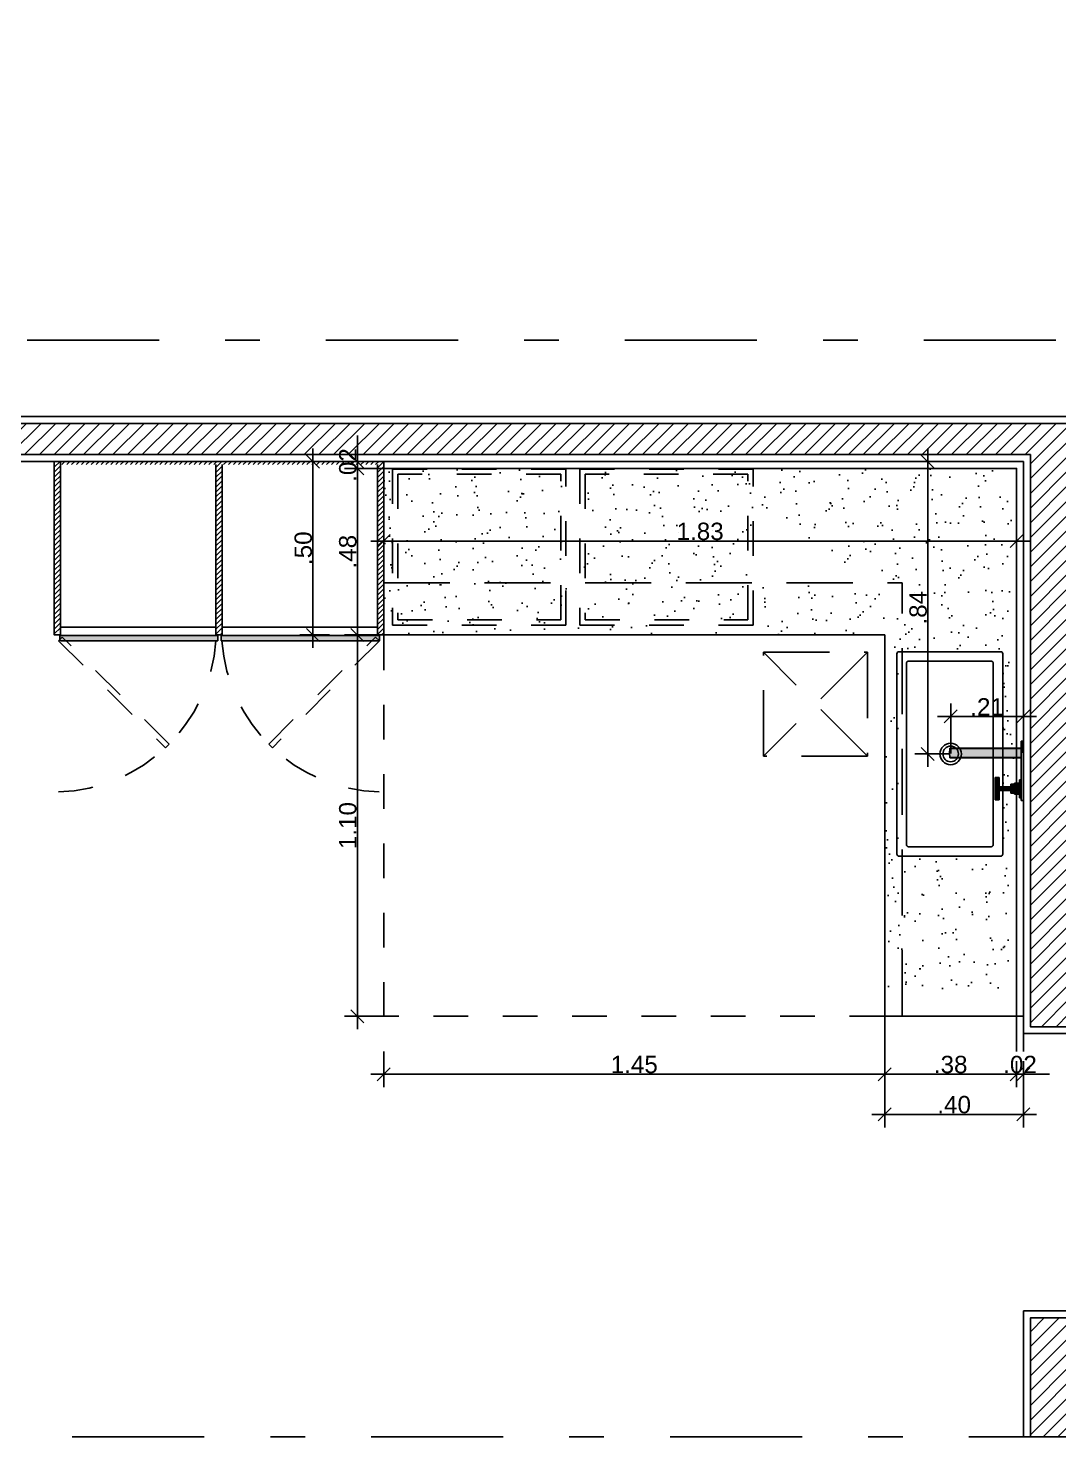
# Model space of a CAD drawing. Header units: millimetres. Extents: x 1999 to 2304, y 1614 to 1800.
# Drawn here: x 2263.504 to 2266.476, y 1631.453 to 1635.515 of the extents above; entities that cross this region are included whole.
import ezdxf

# ---------------------------------------------------------------- set-up
doc = ezdxf.new("R2010")
doc.units = ezdxf.units.MM
doc.header["$LTSCALE"] = 0.03
doc.header["$PDMODE"] = 34
for name, pattern in [('CONTINU', [0]), ('DASHDOT', [25.4, 12.7, -6.35, 0, -6.35]), ('HIDDEN', [9.525, 6.35, -3.175]), ('HIDDEN2', [0.1875, 0.125, -0.0625])]:
    doc.linetypes.add(name, pattern=pattern)
for name, color, linetype in [('BANCADAS', 5, 'Continuous'), ('COTA Especificações', 250, 'Continuous'), ('Especificações', 3, 'Continuous'), ('Layout', 6, 'Continuous'), ('LOUÇAS E METAIS', 5, 'Continuous'), ('PL1', 1, 'Continuous'), ('Projeção', 250, 'HIDDEN')]:
    doc.layers.add(name, color=color, linetype=linetype)
doc.styles.get("Standard").update_dxf_attribs({"font": 'arial.ttf'})
doc.dimstyles.new('TICK01', dxfattribs={"dimscale": 0, "dimtxt": 2, "dimasz": 1.5, "dimexe": 0.18, "dimexo": 0.06, "dimgap": 0.09, "dimtad": 1, "dimzin": 4, "dimdsep": 46, "dimtxsty": 'Standard', "dimblk": 'TICK1', "dimcen": 0.09, "dimclrd": 256, "dimclre": 256, "dimclrt": 4, "dimaunit": 1, "dimadec": 0, "dimazin": 0, "dimtfac": 1, "dimtix": 1, "dimtmove": 2, "dimatfit": 3, "dimldrblk": 'TICK1', "dimfxl": 1, "dimtolj": 1, "dimtzin": 12, "dimarcsym": 0})
pattern_1 = [(45, (224.8163, -7.577924), (-0.02121320344, 0.02121320344), [])]
pattern_2 = [(45, (-268.955649, -136.972495), (-0.007071067812, 0.007071067812), [])]

# ---------------------------------------------------------------- blocks, each defined once
blk = doc.blocks.new('L1070_p')
at = {"layer": 'LOUÇAS E METAIS', "color": 250}
for p, q in [((-295, -146.5), (-295, 146.5)), ((-289, 152.5), (289, 152.5)), ((295, 146.5), (295, -146.5)), ((289, -152.5), (-289, -152.5))]:
    blk.add_line(p, q, dxfattribs=at)
at = {"layer": 'LOUÇAS E METAIS', "color": 6}
for p, q in [((261.5, 125), (-261.5, 125)), ((-267.5, 119), (-267.5, -119)), ((267.5, -119), (267.5, 119)), ((-261.5, -125), (261.5, -125))]:
    blk.add_line(p, q, dxfattribs=at)
for points in [[(-261.5, 125, 0), (-262.1, 125, 0), (-262.7, 124.9, 0), (-263.3, 124.8, 0), (-263.8, 124.6, 0), (-264.4, 124.3, 0), (-264.9, 124, 0), (-265.3, 123.7, 0), (-265.8, 123.3, 0), (-266.2, 122.8, 0), (-266.5, 122.4, 0), (-266.8, 121.9, 0), (-267.1, 121.3, 0), (-267.3, 120.8, 0), (-267.4, 120.2, 0), (-267.5, 119.6, 0), (-267.5, 119, 0)], [(267.5, 119, 0), (267.5, 119.6, 0), (267.4, 120.2, 0), (267.3, 120.8, 0), (267.1, 121.3, 0), (266.8, 121.9, 0), (266.5, 122.4, 0), (266.2, 122.8, 0), (265.8, 123.3, 0), (265.3, 123.7, 0), (264.9, 124, 0), (264.4, 124.3, 0), (263.8, 124.6, 0), (263.3, 124.8, 0), (262.7, 124.9, 0), (262.1, 125, 0), (261.5, 125, 0)], [(-267.5, -119, 0), (-267.5, -119.6, 0), (-267.4, -120.2, 0), (-267.3, -120.8, 0), (-267.1, -121.3, 0), (-266.8, -121.9, 0), (-266.5, -122.4, 0), (-266.2, -122.8, 0), (-265.8, -123.3, 0), (-265.3, -123.7, 0), (-264.9, -124, 0), (-264.4, -124.3, 0), (-263.8, -124.6, 0), (-263.3, -124.8, 0), (-262.7, -124.9, 0), (-262.1, -125, 0), (-261.5, -125, 0)], [(261.5, -125, 0), (262.1, -125, 0), (262.7, -124.9, 0), (263.3, -124.8, 0), (263.8, -124.6, 0), (264.4, -124.3, 0), (264.9, -124, 0), (265.3, -123.7, 0), (265.8, -123.3, 0), (266.2, -122.8, 0), (266.5, -122.4, 0), (266.8, -121.9, 0), (267.1, -121.3, 0), (267.3, -120.8, 0), (267.4, -120.2, 0), (267.5, -119.6, 0), (267.5, -119, 0)]]:
    blk.add_polyline3d(points, dxfattribs=at)
at = {"layer": 'LOUÇAS E METAIS', "color": 250}
blk.add_circle((0, 2.5), 31, dxfattribs=at)
at = {"layer": 'LOUÇAS E METAIS', "color": 6}
blk.add_circle((0, 2.5), 22.5, dxfattribs=at)
at = {"layer": 'LOUÇAS E METAIS', "color": 250}
for centre, start, end in [((-289, 146.5), 90, 180), ((289, 146.5), 0, 90), ((-289, -146.5), 180, 270), ((289, -146.5), 270, 0)]:
    blk.add_arc(centre, 6, start, end, dxfattribs=at)
blk = doc.blocks.new('1179C85_P')
at = {"layer": 'Especificações'}
h = blk.add_hatch(color=9, dxfattribs=at)
h.dxf.hatch_style = 1
h.paths.add_polyline_path([(0, 0), (-0.1369, 0), (-0.1369, -0.0065), (0, -0.0065)])
h = blk.add_hatch(color=9, dxfattribs=at)
h.dxf.hatch_style = 1
h.paths.add_polyline_path([(0.034, 0), (0, 0), (0, -0.0065), (0.034, -0.0065)])
h = blk.add_hatch(color=9, dxfattribs=at)
h.dxf.hatch_style = 1
h.paths.add_polyline_path([(-0.0769, -0.0065), (-0.1289, -0.0065), (-0.1289, -0.0117), (-0.0769, -0.0117)])
h = blk.add_hatch(color=9, dxfattribs=at)
h.dxf.hatch_style = 1
h.paths.add_polyline_path([(-0.0867, -0.0117), (-0.1191, -0.0117), (-0.1191, -0.0264), (-0.0867, -0.0264)])
h = blk.add_hatch(color=9, dxfattribs=at)
h.dxf.hatch_style = 1
h.paths.add_polyline_path([(-0.09, -0.0264), (-0.1158, -0.0264), (-0.1158, -0.0363), (-0.09, -0.0363)])
h = blk.add_hatch(color=9, dxfattribs=at)
h.dxf.hatch_style = 1
h.paths.add_polyline_path([(-0.0978, -0.0363), (-0.108, -0.0363), (-0.108, -0.0703), (-0.0978, -0.0703)])
h = blk.add_hatch(color=9, dxfattribs=at)
h.dxf.hatch_style = 1
h.paths.add_polyline_path([(0.0131, -0.0065), (-0.0131, -0.0065), (-0.0131, -0.2122), (0, -0.2129), (0.0131, -0.2122)])
h = blk.add_hatch(color=9, dxfattribs=at)
h.dxf.hatch_style = 1
h.paths.add_polyline_path([(-0.1089, -0.0703), (-0.1353, -0.0703), (-0.1351, -0.0812), (-0.1087, -0.0812)])
h = blk.add_hatch(color=9, dxfattribs=at)
h.dxf.hatch_style = 1
h.paths.add_polyline_path([(-0.0974, -0.0703), (-0.1084, -0.0703), (-0.1082, -0.0812), (-0.0976, -0.0812)])
h = blk.add_hatch(color=9, dxfattribs=at)
h.dxf.hatch_style = 1
h.paths.add_polyline_path([(-0.0705, -0.0703), (-0.0969, -0.0703), (-0.0971, -0.0812), (-0.0707, -0.0812)])
at = {"color": 5, "linetype": 'CONTINU'}
for p, q in [((-0.1369, 0), (0.034, 0)), ((-0.1369, 0), (-0.1369, -0.0065)), ((-0.1369, -0.0065), (0.034, -0.0065)), ((-0.1289, -0.0117), (-0.1289, -0.0065)), ((-0.1289, -0.0117), (-0.0769, -0.0117)), ((-0.1191, -0.0264), (-0.1191, -0.0117)), ((-0.1191, -0.0264), (-0.0867, -0.0264)), ((-0.1158, -0.0363), (-0.1158, -0.0264)), ((-0.1158, -0.0363), (-0.09, -0.0363)), ((-0.108, -0.0703), (-0.108, -0.0363)), ((-0.0978, -0.0703), (-0.0978, -0.0363)), ((-0.09, -0.0363), (-0.09, -0.0264)), ((-0.0867, -0.0264), (-0.0867, -0.0117)), ((-0.0769, -0.0117), (-0.0769, -0.0065)), ((-0.0136, -0.2122), (-0.0136, -0.0065)), ((-0.0131, -0.2122), (-0.0131, -0.0065)), ((0.0131, -0.2122), (0.0131, -0.0065)), ((0.0136, -0.2122), (0.0136, -0.0065)), ((0.034, -0.0065), (0.034, 0)), ((-0.1353, -0.0703), (-0.1089, -0.0703)), ((-0.1353, -0.0703), (-0.1351, -0.0812)), ((-0.1351, -0.0812), (-0.0707, -0.0812)), ((-0.1089, -0.0703), (-0.1087, -0.0812)), ((-0.1089, -0.0703), (-0.1087, -0.0703)), ((-0.1087, -0.0703), (-0.1084, -0.0703)), ((-0.1084, -0.0703), (-0.0974, -0.0703)), ((-0.1084, -0.0703), (-0.1082, -0.0812)), ((-0.1084, -0.0703), (-0.1084, -0.0703)), ((-0.1084, -0.0703), (-0.1084, -0.0703)), ((-0.0976, -0.0812), (-0.0974, -0.0703)), ((-0.0974, -0.0703), (-0.0971, -0.0703)), ((-0.0974, -0.0703), (-0.0974, -0.0703)), ((-0.0974, -0.0703), (-0.0974, -0.0703)), ((-0.0971, -0.0703), (-0.0969, -0.0703)), ((-0.0971, -0.0812), (-0.0969, -0.0703)), ((-0.0969, -0.0703), (-0.0705, -0.0703)), ((-0.0707, -0.0812), (-0.0705, -0.0703)), ((-0.0136, -0.2122), (-0.0131, -0.2122)), ((-0.0131, -0.2122), (0, -0.2129)), ((-0.0131, -0.2123), (-0.0131, -0.2122)), ((-0.0131, -0.2124), (-0.0131, -0.2123)), ((-0.0131, -0.2126), (-0.0131, -0.2125)), ((-0.0131, -0.2126), (-0.0131, -0.2127)), ((-0.0131, -0.2127), (-0.0131, -0.2127)), ((-0.0131, -0.2127), (-0.0131, -0.2127)), ((-0.0131, -0.2127), (0, -0.2134)), ((0, -0.2129), (0.0131, -0.2122)), ((0, -0.2134), (0.0131, -0.2127)), ((0.0131, -0.2122), (0.0136, -0.2122)), ((0.0131, -0.2122), (0.0131, -0.2123)), ((0.0131, -0.2123), (0.0131, -0.2124)), ((0.0131, -0.2126), (0.0131, -0.2125)), ((0.0131, -0.2127), (0.0131, -0.2126)), ((0.0131, -0.2127), (0.0131, -0.2127)), ((0.0131, -0.2127), (0.0131, -0.2127)), ((0.0131, -0.2127), (0.0131, -0.2127))]:
    blk.add_line(p, q, dxfattribs=at)
for points in [[(-0.0131, -0.2127), (-0.0133, -0.2126), (-0.0135, -0.2124), (-0.0136, -0.2122)], [(-0.0131, -0.2125), (-0.0131, -0.2124), (-0.0131, -0.2124), (-0.0131, -0.2124)], [(-0.0131, -0.2126), (-0.0131, -0.2126), (-0.0131, -0.2126), (-0.0131, -0.2126)], [(-0.0131, -0.2126), (-0.0131, -0.2126), (-0.0131, -0.2126), (-0.0131, -0.2126)], [(0, -0.2134), (0, -0.2133), (0, -0.2131), (0, -0.2129)], [(0, -0.2134), (0, -0.2133), (0, -0.2131), (0, -0.2129)], [(0.0131, -0.2127), (0.0133, -0.2126), (0.0135, -0.2124), (0.0136, -0.2122)], [(0.0131, -0.2125), (0.0131, -0.2124), (0.0131, -0.2124), (0.0131, -0.2124)], [(0.0131, -0.2126), (0.0131, -0.2126), (0.0131, -0.2126), (0.0131, -0.2126)], [(0.0131, -0.2126), (0.0131, -0.2126), (0.0131, -0.2126), (0.0131, -0.2126)]]:
    blk.add_lwpolyline(points, dxfattribs=at)
blk = doc.blocks.new('TICK1')
for p, q in [((-1, 0), (1, 0)), ((0.5, 0.5), (-0.5, -0.5)), ((0, 1), (0, -1))]:
    blk.add_line(p, q)
blk = doc.blocks.new('*D618')
at = {"layer": 'COTA Especificações', "linetype": 'HIDDEN', "lineweight": -2, "ltscale": 0.1, "transparency": 16777216}
for p, q in [((2266.3544, 1632.664), (2266.3544, 1632.4938)), ((2266.3744, 1632.664), (2266.3744, 1632.4938))]:
    blk.add_line(p, q, dxfattribs=at)
at = {"layer": 'COTA Especificações', "lineweight": -2, "ltscale": 0.1, "transparency": 16777216}
for p, q in [((2266.3169, 1632.4983), (2266.2794, 1632.4983)), ((2266.3744, 1632.4983), (2266.3544, 1632.4983)), ((2266.4119, 1632.4983), (2266.4494, 1632.4983))]:
    blk.add_line(p, q, dxfattribs=at)
at = {"layer": 'DEFPOINTS', "color": 0, "ltscale": 0.1, "transparency": 16777216}
for p in [(2266.3544, 1632.6655), (2266.3744, 1632.6655), (2266.3544, 1632.4983)]:
    blk.add_point(p, dxfattribs=at)
at = {"layer": 'COTA Especificações', "lineweight": -2, "ltscale": 0.1, "transparency": 16777216, "xscale": 0.03749999999999998, "yscale": 0.03749999999999998, "zscale": 0.03749999999999998}
blk.add_blockref('TICK1', (2266.3544, 1632.4983), dxfattribs=at)
at = {"layer": 'COTA Especificações', "lineweight": -2, "ltscale": 0.1, "transparency": 16777216, "xscale": 0.03749999999999998, "yscale": 0.03749999999999998, "zscale": 0.03749999999999998, "rotation": 180}
blk.add_blockref('TICK1', (2266.3744, 1632.4983), dxfattribs=at)
at = {"layer": 'COTA Especificações', "color": 4, "ltscale": 0.1, "transparency": 16777216, "insert": (2266.3644, 1632.5261), "char_height": 0.05, "attachment_point": 5}
blk.add_mtext('\\A1;.02', dxfattribs=at)
blk = doc.blocks.new('*D619')
at = {"layer": 'COTA Especificações', "linetype": 'HIDDEN', "lineweight": -2, "ltscale": 0.1, "transparency": 16777216}
for p, q in [((2265.9744, 1632.664), (2265.9744, 1632.4938)), ((2266.3544, 1632.664), (2266.3544, 1632.4938))]:
    blk.add_line(p, q, dxfattribs=at)
at = {"layer": 'COTA Especificações', "lineweight": -2, "ltscale": 0.1, "transparency": 16777216}
blk.add_line((2266.3169, 1632.4983), (2266.0119, 1632.4983), dxfattribs=at)
at = {"layer": 'DEFPOINTS', "color": 0, "ltscale": 0.1, "transparency": 16777216}
for p in [(2265.9744, 1632.6655), (2266.3544, 1632.6655), (2265.9744, 1632.4983)]:
    blk.add_point(p, dxfattribs=at)
at = {"layer": 'COTA Especificações', "lineweight": -2, "ltscale": 0.1, "transparency": 16777216, "xscale": 0.03749999999999998, "yscale": 0.03749999999999998, "zscale": 0.03749999999999998, "rotation": 180}
blk.add_blockref('TICK1', (2265.9744, 1632.4983), dxfattribs=at)
at = {"layer": 'COTA Especificações', "lineweight": -2, "ltscale": 0.1, "transparency": 16777216, "xscale": 0.03749999999999998, "yscale": 0.03749999999999998, "zscale": 0.03749999999999998}
blk.add_blockref('TICK1', (2266.3544, 1632.4983), dxfattribs=at)
at = {"layer": 'COTA Especificações', "color": 4, "ltscale": 0.1, "transparency": 16777216, "insert": (2266.1644, 1632.5261), "char_height": 0.05, "attachment_point": 5}
blk.add_mtext('\\A1;.38', dxfattribs=at)
blk = doc.blocks.new('*D620')
at = {"layer": 'COTA Especificações', "linetype": 'HIDDEN', "lineweight": -2, "ltscale": 0.1, "transparency": 16777216}
for p, q in [((2265.9729, 1633.7655), (2264.4493, 1633.7655)), ((2265.9729, 1632.6655), (2264.4493, 1632.6655))]:
    blk.add_line(p, q, dxfattribs=at)
at = {"layer": 'COTA Especificações', "lineweight": -2, "ltscale": 0.1, "transparency": 16777216}
blk.add_line((2264.4538, 1633.728), (2264.4538, 1632.703), dxfattribs=at)
at = {"layer": 'DEFPOINTS', "color": 0, "ltscale": 0.1, "transparency": 16777216}
for p in [(2265.9744, 1633.7655), (2264.4538, 1632.6655), (2265.9744, 1632.6655)]:
    blk.add_point(p, dxfattribs=at)
at = {"layer": 'COTA Especificações', "lineweight": -2, "ltscale": 0.1, "transparency": 16777216, "xscale": 0.03749999999999998, "yscale": 0.03749999999999998, "zscale": 0.03749999999999998}
for p, rotation in [((2264.4538, 1633.7655), 90), ((2264.4538, 1632.6655), 270)]:
    blk.add_blockref('TICK1', p, dxfattribs=dict(at, rotation=rotation))
at = {"layer": 'COTA Especificações', "color": 4, "ltscale": 0.1, "transparency": 16777216, "insert": (2264.426, 1633.2155), "char_height": 0.05, "attachment_point": 5, "rotation": 90}
blk.add_mtext('\\A1;1.10', dxfattribs=at)
blk = doc.blocks.new('*D621')
at = {"layer": 'COTA Especificações', "linetype": 'HIDDEN', "lineweight": -2, "ltscale": 0.1, "transparency": 16777216}
for p, q in [((2264.5294, 1633.764), (2264.5294, 1632.4938)), ((2265.9744, 1633.764), (2265.9744, 1632.4938))]:
    blk.add_line(p, q, dxfattribs=at)
at = {"layer": 'COTA Especificações', "lineweight": -2, "ltscale": 0.1, "transparency": 16777216}
blk.add_line((2264.5669, 1632.4983), (2265.9369, 1632.4983), dxfattribs=at)
at = {"layer": 'DEFPOINTS', "color": 0, "ltscale": 0.1, "transparency": 16777216}
for p in [(2264.5294, 1633.7655), (2265.9744, 1633.7655), (2265.9744, 1632.4983)]:
    blk.add_point(p, dxfattribs=at)
at = {"layer": 'COTA Especificações', "lineweight": -2, "ltscale": 0.1, "transparency": 16777216, "xscale": 0.03749999999999998, "yscale": 0.03749999999999998, "zscale": 0.03749999999999998, "rotation": 180}
blk.add_blockref('TICK1', (2264.5294, 1632.4983), dxfattribs=at)
at = {"layer": 'COTA Especificações', "lineweight": -2, "ltscale": 0.1, "transparency": 16777216, "xscale": 0.03749999999999998, "yscale": 0.03749999999999998, "zscale": 0.03749999999999998}
blk.add_blockref('TICK1', (2265.9744, 1632.4983), dxfattribs=at)
at = {"layer": 'COTA Especificações', "color": 4, "ltscale": 0.1, "transparency": 16777216, "insert": (2265.2519, 1632.5261), "char_height": 0.05, "attachment_point": 5}
blk.add_mtext('\\A1;1.45', dxfattribs=at)
blk = doc.blocks.new('*D622')
at = {"layer": 'COTA Especificações', "lineweight": -2, "ltscale": 0.1, "transparency": 16777216}
for p, q in [((2264.4538, 1634.303), (2264.4538, 1634.3405)), ((2264.4538, 1634.2655), (2264.4538, 1634.2455)), ((2264.4538, 1634.208), (2264.4538, 1634.1705))]:
    blk.add_line(p, q, dxfattribs=at)
at = {"layer": 'COTA Especificações', "linetype": 'HIDDEN', "lineweight": -2, "ltscale": 0.1, "transparency": 16777216}
for p, q in [((2264.5279, 1634.2655), (2264.4493, 1634.2655)), ((2264.5279, 1634.2455), (2264.4493, 1634.2455))]:
    blk.add_line(p, q, dxfattribs=at)
at = {"layer": 'DEFPOINTS', "color": 0, "ltscale": 0.1, "transparency": 16777216}
for p in [(2264.4538, 1634.2455), (2264.5294, 1634.2655), (2264.5294, 1634.2455)]:
    blk.add_point(p, dxfattribs=at)
at = {"layer": 'COTA Especificações', "lineweight": -2, "ltscale": 0.1, "transparency": 16777216, "xscale": 0.03749999999999998, "yscale": 0.03749999999999998, "zscale": 0.03749999999999998}
for p, rotation in [((2264.4538, 1634.2655), 270), ((2264.4538, 1634.2455), 90)]:
    blk.add_blockref('TICK1', p, dxfattribs=dict(at, rotation=rotation))
at = {"layer": 'COTA Especificações', "color": 4, "ltscale": 0.1, "transparency": 16777216, "insert": (2264.426, 1634.2555), "char_height": 0.05, "attachment_point": 5, "rotation": 90}
blk.add_mtext('\\A1;.02', dxfattribs=at)
blk = doc.blocks.new('*D623')
at = {"layer": 'COTA Especificações', "linetype": 'HIDDEN', "lineweight": -2, "ltscale": 0.1, "transparency": 16777216}
for p, q in [((2264.5279, 1634.2455), (2264.4493, 1634.2455)), ((2264.5279, 1633.7655), (2264.4493, 1633.7655))]:
    blk.add_line(p, q, dxfattribs=at)
at = {"layer": 'COTA Especificações', "lineweight": -2, "ltscale": 0.1, "transparency": 16777216}
blk.add_line((2264.4538, 1634.208), (2264.4538, 1633.803), dxfattribs=at)
at = {"layer": 'DEFPOINTS', "color": 0, "ltscale": 0.1, "transparency": 16777216}
for p in [(2264.5294, 1634.2455), (2264.4538, 1633.7655), (2264.5294, 1633.7655)]:
    blk.add_point(p, dxfattribs=at)
at = {"layer": 'COTA Especificações', "lineweight": -2, "ltscale": 0.1, "transparency": 16777216, "xscale": 0.03749999999999998, "yscale": 0.03749999999999998, "zscale": 0.03749999999999998}
for p, rotation in [((2264.4538, 1634.2455), 90), ((2264.4538, 1633.7655), 270)]:
    blk.add_blockref('TICK1', p, dxfattribs=dict(at, rotation=rotation))
at = {"layer": 'COTA Especificações', "color": 4, "ltscale": 0.1, "transparency": 16777216, "insert": (2264.426, 1634.0055), "char_height": 0.05, "attachment_point": 5, "rotation": 90}
blk.add_mtext('\\A1;.48', dxfattribs=at)
blk = doc.blocks.new('*D624')
at = {"layer": 'COTA Especificações', "linetype": 'HIDDEN', "lineweight": -2, "ltscale": 0.1, "transparency": 16777216}
for p, q in [((2264.5294, 1634.0547), (2264.5294, 1634.0315)), ((2266.3544, 1634.0547), (2266.3544, 1634.0315))]:
    blk.add_line(p, q, dxfattribs=at)
at = {"layer": 'COTA Especificações', "lineweight": -2, "ltscale": 0.1, "transparency": 16777216}
blk.add_line((2264.5669, 1634.036), (2266.3169, 1634.036), dxfattribs=at)
at = {"layer": 'DEFPOINTS', "color": 0, "ltscale": 0.1, "transparency": 16777216}
for p in [(2264.5294, 1634.0562), (2266.3544, 1634.0562), (2266.3544, 1634.036)]:
    blk.add_point(p, dxfattribs=at)
at = {"layer": 'COTA Especificações', "lineweight": -2, "ltscale": 0.1, "transparency": 16777216, "xscale": 0.03749999999999998, "yscale": 0.03749999999999998, "zscale": 0.03749999999999998, "rotation": 180}
blk.add_blockref('TICK1', (2264.5294, 1634.036), dxfattribs=at)
at = {"layer": 'COTA Especificações', "lineweight": -2, "ltscale": 0.1, "transparency": 16777216, "xscale": 0.03749999999999998, "yscale": 0.03749999999999998, "zscale": 0.03749999999999998}
blk.add_blockref('TICK1', (2266.3544, 1634.036), dxfattribs=at)
at = {"layer": 'COTA Especificações', "color": 4, "ltscale": 0.1, "transparency": 16777216, "insert": (2265.4419, 1634.0638), "char_height": 0.05, "attachment_point": 5}
blk.add_mtext('\\A1;1.83', dxfattribs=at)
blk = doc.blocks.new('*D625')
at = {"layer": 'COTA Especificações', "linetype": 'HIDDEN', "lineweight": -2, "ltscale": 0.1, "transparency": 16777216}
for p, q in [((2264.4478, 1634.2655), (2264.3209, 1634.2655)), ((2265.9729, 1633.7655), (2264.3209, 1633.7655))]:
    blk.add_line(p, q, dxfattribs=at)
at = {"layer": 'COTA Especificações', "lineweight": -2, "ltscale": 0.1, "transparency": 16777216}
blk.add_line((2264.3254, 1633.803), (2264.3254, 1634.228), dxfattribs=at)
at = {"layer": 'DEFPOINTS', "color": 0, "ltscale": 0.1, "transparency": 16777216}
for p in [(2264.3254, 1634.2655), (2264.4493, 1634.2655), (2265.9744, 1633.7655)]:
    blk.add_point(p, dxfattribs=at)
at = {"layer": 'COTA Especificações', "lineweight": -2, "ltscale": 0.1, "transparency": 16777216, "xscale": 0.03749999999999998, "yscale": 0.03749999999999998, "zscale": 0.03749999999999998}
for p, rotation in [((2264.3254, 1634.2655), 90), ((2264.3254, 1633.7655), 270)]:
    blk.add_blockref('TICK1', p, dxfattribs=dict(at, rotation=rotation))
at = {"layer": 'COTA Especificações', "color": 4, "ltscale": 0.1, "transparency": 16777216, "insert": (2264.2976, 1634.0155), "char_height": 0.05, "attachment_point": 5, "rotation": 90}
blk.add_mtext('\\A1;.50', dxfattribs=at)
blk = doc.blocks.new('*D730')
at = {"layer": 'COTA Especificações', "linetype": 'HIDDEN', "lineweight": -2, "ltscale": 0.1, "transparency": 16777216}
for p, q in [((2266.3729, 1634.2655), (2266.094, 1634.2655)), ((2266.1629, 1633.4221), (2266.094, 1633.4221))]:
    blk.add_line(p, q, dxfattribs=at)
at = {"layer": 'COTA Especificações', "lineweight": -2, "ltscale": 0.1, "transparency": 16777216}
blk.add_line((2266.0985, 1634.228), (2266.0985, 1633.4596), dxfattribs=at)
at = {"layer": 'DEFPOINTS', "color": 0, "ltscale": 0.1, "transparency": 16777216}
for p in [(2266.3744, 1634.2655), (2266.0985, 1633.4221), (2266.1644, 1633.4221)]:
    blk.add_point(p, dxfattribs=at)
at = {"layer": 'COTA Especificações', "lineweight": -2, "ltscale": 0.1, "transparency": 16777216, "xscale": 0.03749999999999998, "yscale": 0.03749999999999998, "zscale": 0.03749999999999998}
for p, rotation in [((2266.0985, 1634.2655), 90), ((2266.0985, 1633.4221), 270)]:
    blk.add_blockref('TICK1', p, dxfattribs=dict(at, rotation=rotation))
at = {"layer": 'COTA Especificações', "color": 4, "ltscale": 0.1, "transparency": 16777216, "insert": (2266.0707, 1633.8438), "char_height": 0.05, "attachment_point": 5, "rotation": 90}
blk.add_mtext('\\A1;.84', dxfattribs=at)
blk = doc.blocks.new('*D731')
at = {"layer": 'COTA Especificações', "linetype": 'HIDDEN', "lineweight": -2, "ltscale": 0.1, "transparency": 16777216}
for p, q in [((2266.1644, 1633.4236), (2266.1644, 1633.5351)), ((2266.3744, 1633.4603), (2266.3744, 1633.5351))]:
    blk.add_line(p, q, dxfattribs=at)
at = {"layer": 'COTA Especificações', "lineweight": -2, "ltscale": 0.1, "transparency": 16777216}
blk.add_line((2266.3369, 1633.5306), (2266.2019, 1633.5306), dxfattribs=at)
at = {"layer": 'DEFPOINTS', "color": 0, "ltscale": 0.1, "transparency": 16777216}
for p in [(2266.1644, 1633.5306), (2266.3744, 1633.4588), (2266.1644, 1633.4221)]:
    blk.add_point(p, dxfattribs=at)
at = {"layer": 'COTA Especificações', "lineweight": -2, "ltscale": 0.1, "transparency": 16777216, "xscale": 0.03749999999999998, "yscale": 0.03749999999999998, "zscale": 0.03749999999999998, "rotation": 180}
blk.add_blockref('TICK1', (2266.1644, 1633.5306), dxfattribs=at)
at = {"layer": 'COTA Especificações', "lineweight": -2, "ltscale": 0.1, "transparency": 16777216, "xscale": 0.03749999999999998, "yscale": 0.03749999999999998, "zscale": 0.03749999999999998}
blk.add_blockref('TICK1', (2266.3744, 1633.5306), dxfattribs=at)
at = {"layer": 'COTA Especificações', "color": 4, "ltscale": 0.1, "transparency": 16777216, "insert": (2266.2694, 1633.5579), "char_height": 0.05, "attachment_point": 5}
blk.add_mtext('\\A1;.21', dxfattribs=at)
blk = doc.blocks.new('*D742')
at = {"layer": 'COTA Especificações', "linetype": 'HIDDEN', "lineweight": -2, "ltscale": 0.1, "transparency": 16777216}
for p, q in [((2265.9744, 1632.4968), (2265.9744, 1632.3781)), ((2266.3744, 1632.4923), (2266.3744, 1632.3781))]:
    blk.add_line(p, q, dxfattribs=at)
at = {"layer": 'COTA Especificações', "lineweight": -2, "ltscale": 0.1, "transparency": 16777216}
blk.add_line((2266.0119, 1632.3826), (2266.3369, 1632.3826), dxfattribs=at)
at = {"layer": 'DEFPOINTS', "color": 0, "ltscale": 0.1, "transparency": 16777216}
for p in [(2265.9744, 1632.4983), (2266.3744, 1632.4938), (2266.3744, 1632.3826)]:
    blk.add_point(p, dxfattribs=at)
at = {"layer": 'COTA Especificações', "lineweight": -2, "ltscale": 0.1, "transparency": 16777216, "xscale": 0.03749999999999998, "yscale": 0.03749999999999998, "zscale": 0.03749999999999998, "rotation": 180}
blk.add_blockref('TICK1', (2265.9744, 1632.3826), dxfattribs=at)
at = {"layer": 'COTA Especificações', "lineweight": -2, "ltscale": 0.1, "transparency": 16777216, "xscale": 0.03749999999999998, "yscale": 0.03749999999999998, "zscale": 0.03749999999999998}
blk.add_blockref('TICK1', (2266.3744, 1632.3826), dxfattribs=at)
at = {"layer": 'COTA Especificações', "color": 4, "ltscale": 0.1, "transparency": 16777216, "insert": (2266.1744, 1632.4104), "char_height": 0.05, "attachment_point": 5}
blk.add_mtext('\\A1;.40', dxfattribs=at)

msp = doc.modelspace()

# ---------------------------------------------------------------- hatches: boundary and pattern name
at = {"layer": 'BANCADAS'}
h = msp.add_hatch(dxfattribs=at)
h.set_pattern_fill('AR-SAND', color=251, scale=0.002, angle=270)
h.set_pattern_definition([(307.5, (249.65109, 26.63721), (0.0978826475, 0.0032000626), [0, -0.077216, 0, -0.08636, 0, -0.08255]), (277.5, (249.65109, 26.63721), (0.14336502, -0.0899046566), [0, -0.041656, 0, -0.069596, 0, -0.02667]), (237.5, (249.65109, 26.6997), (0.000287437, -0.158198474), [0, -0.0254, 0, -0.09144, 0, -0.11938]), (227.5, (249.65109, 26.6997), (0.044585865, -0.1527112905), [0, -0.0127, 0, -0.059944, 0, -0.06858])])
h.paths.add_polyline_path([(2266.0244, 1633.8303, 0.021221), (2265.9298, 1633.9155), (2265.5949, 1633.9155), (2265.5949, 1633.7939), (2265.0949, 1633.7939), (2265.0949, 1633.9155), (2265.0549, 1633.9155), (2265.0549, 1633.7939), (2264.7549, 1633.7939), (2264.7548, 1633.7655), (2265.9744, 1633.7655), (2265.9744, 1632.7701, -0.00276), (2265.9745, 1632.759, -0.00276), (2265.9744, 1632.748), (2265.9744, 1632.7355), (2266.0244, 1632.7355)])
h.paths.add_polyline_path([(2265.5799, 1634.1314, 0.05372), (2265.2736, 1634.2289), (2265.1099, 1634.2289), (2265.1099, 1633.9155), (2265.5799, 1633.9155)], flags=17)
h.paths.add_polyline_path([(2265.5799, 1633.9155), (2265.1099, 1633.9155), (2265.1099, 1633.8089), (2265.5799, 1633.8089)], flags=17)
h.paths.add_polyline_path([(2265.5799, 1634.2289), (2265.2736, 1634.2289, -0.05372), (2265.5799, 1634.1314)], flags=16)
h.paths.add_polyline_path([(2265.0399, 1634.2289), (2264.7568, 1634.2289), (2264.7555, 1633.9155), (2265.0399, 1633.9155)])
h.paths.add_polyline_path([(2265.0399, 1633.9155), (2264.7555, 1633.9155), (2264.755, 1633.8089), (2265.0399, 1633.8089)], flags=17)
h.paths.add_polyline_path([(2264.7568, 1634.2289), (2264.5699, 1634.2289), (2264.5699, 1633.9155), (2264.7555, 1633.9155)], flags=17)
h.paths.add_polyline_path([(2264.7555, 1633.9155), (2264.5699, 1633.9155), (2264.5699, 1633.8089), (2264.755, 1633.8089)])
h.paths.add_polyline_path([(2264.7549, 1633.7939), (2264.5549, 1633.7939), (2264.5549, 1633.9155), (2264.5294, 1633.9155), (2264.5294, 1633.7655), (2264.7548, 1633.7655)])
h.paths.add_polyline_path([(2264.5549, 1634.2439), (2264.7568, 1634.2439), (2264.7568, 1634.2455), (2264.5294, 1634.2455), (2264.5294, 1633.9155), (2264.5549, 1633.9155)])
h.paths.add_polyline_path([(2264.7568, 1634.2432), (2264.7568, 1634.2439), (2264.5549, 1634.2439), (2264.5549, 1634.1992, -0.0026), (2264.5699, 1634.2035), (2264.5699, 1634.2289), (2264.6753, 1634.2289, -0.013803)], flags=17)
h.paths.add_polyline_path([(2265.0549, 1634.2439), (2264.7568, 1634.2439), (2264.7568, 1634.2432), (2264.7568, 1634.2289), (2265.0399, 1634.2289), (2265.0399, 1633.9155), (2265.0549, 1633.9155)])
h.paths.add_polyline_path([(2265.0549, 1633.9155), (2265.0399, 1633.9155), (2265.0399, 1633.8089), (2264.755, 1633.8089), (2264.7549, 1633.7939), (2265.0549, 1633.7939)], flags=17)
h.paths.add_polyline_path([(2264.755, 1633.8089), (2264.5699, 1633.8089), (2264.5699, 1633.9155), (2264.5549, 1633.9155), (2264.5549, 1633.7939), (2264.7549, 1633.7939)])
h.paths.add_polyline_path([(2265.1099, 1634.2289), (2265.2736, 1634.2289), (2265.5799, 1634.2289), (2265.5799, 1634.1314), (2265.5799, 1633.9155), (2265.5949, 1633.9155), (2265.5949, 1634.2439), (2265.0949, 1634.2439), (2265.0949, 1633.9155), (2265.1099, 1633.9155)])
edge = h.paths.add_edge_path()
edge.add_line((2266.3144, 1633.7111), (2266.3144, 1633.4333))
edge.add_arc((2264.9745, 1632.759), 1.5, 23.0799, 26.71, ccw=False)
edge.add_line((2266.3544, 1633.3471), (2266.3544, 1634.2455))
edge.add_line((2266.3544, 1634.2455), (2265.5949, 1634.2455))
edge.add_line((2265.5949, 1634.2455), (2265.5949, 1634.1247))
edge.add_arc((2264.9745, 1632.759), 1.5, 50.4391, 65.5672, ccw=False)
edge.add_line((2265.9298, 1633.9155), (2266.0244, 1633.9155))
edge.add_line((2266.0244, 1633.9155), (2266.0244, 1633.8303))
edge.add_arc((2264.9745, 1632.759), 1.5, 39.6968, 45.5763, ccw=False)
edge.add_line((2266.1286, 1633.7171), (2266.3084, 1633.7171))
edge.add_arc((2266.3084, 1633.7111), 0.006, 0, 90, ccw=False)
h.paths.add_polyline_path([(2266.2869, 1633.16), (2266.2869, 1633.1602), (2266.2869, 1633.1606)])
edge = h.paths.add_edge_path()
edge.add_line((2266.0244, 1633.7171), (2266.1286, 1633.7171))
edge.add_arc((2264.9745, 1632.759), 1.5, 39.6968, 45.5763)
edge.add_line((2266.0244, 1633.8303), (2266.0244, 1633.7171))
h.paths.add_polyline_path([(2266.0369, 1633.6841), (2266.0369, 1633.6837), (2266.0369, 1633.6843)])
edge = h.paths.add_edge_path()
edge.add_line((2266.3084, 1633.1271), (2266.0244, 1633.1271))
edge.add_line((2266.0244, 1633.1271), (2266.0244, 1632.7355))
edge.add_line((2266.0244, 1632.7355), (2266.3544, 1632.7355))
edge.add_line((2266.3544, 1632.7355), (2266.3544, 1633.3471))
edge.add_arc((2264.9745, 1632.759), 1.5, 23.0799, 26.71)
edge.add_line((2266.3144, 1633.4333), (2266.3144, 1633.1331))
edge.add_arc((2266.3084, 1633.1331), 0.006, -90, 0, ccw=False)
h.paths.add_polyline_path([(2266.0423, 1633.1547), (2266.0425, 1633.1546), (2266.0429, 1633.1546)])
at = {"layer": 'Layout'}
h = msp.add_hatch(dxfattribs=at)
h.set_pattern_fill('_USER', color=252, scale=0.01, angle=45, pattern_type=0)
h.set_pattern_definition(pattern_2)
h.paths.add_polyline_path([(2263.5974, 1634.2565), (2264.5114, 1634.2565), (2264.5114, 1634.2655), (2263.5794, 1634.2655), (2263.5794, 1633.7655), (2263.5974, 1633.7749)])
h.paths.add_polyline_path([(2264.5294, 1634.2655), (2264.5114, 1634.256), (2264.5114, 1633.7655), (2264.5294, 1633.7655)])
h.paths.add_polyline_path([(2264.5294, 1634.2655), (2264.5114, 1634.2655), (2264.5114, 1634.2565), (2264.5123, 1634.2565)], flags=17)
h = msp.add_hatch(dxfattribs=at)
h.set_pattern_fill('_USER', color=252, scale=0.01, angle=45, pattern_type=0)
h.set_pattern_definition(pattern_2)
h.paths.add_polyline_path([(2264.0634, 1634.2565), (2264.0454, 1634.2565), (2264.0454, 1633.7655), (2264.0634, 1633.7655)])
h = msp.add_hatch(color=9, dxfattribs=at)
h.dxf.hatch_style = 1
h.paths.add_polyline_path([(2264.0511, 1633.7635), (2263.5953, 1633.7635), (2263.5953, 1633.7485), (2264.0511, 1633.7485)])
h = msp.add_hatch(color=9, dxfattribs=at)
h.dxf.hatch_style = 1
h.paths.add_polyline_path([(2264.5168, 1633.7635), (2264.061, 1633.7635), (2264.061, 1633.7485), (2264.5168, 1633.7485)])
at = {"layer": 'PL1'}
h = msp.add_hatch(dxfattribs=at)
h.set_pattern_fill('_USER', color=251, scale=0.03, angle=45, pattern_type=0)
h.set_pattern_definition(pattern_1)
h.paths.add_polyline_path([(2267.7044, 1634.3955), (2267.7044, 1635.5155), (2268.0244, 1635.5155), (2268.0244, 1634.3955)], flags=0)
h.paths.add_polyline_path([(2268.0544, 1634.6159), (2267.6744, 1634.6159), (2267.6744, 1634.3655), (2268.0544, 1634.3655)])
h.paths.add_polyline_path([(2268.0444, 1631.4525), (2268.2464, 1631.4525), (2268.2464, 1631.7225), (2268.3221, 1631.7225), (2268.3221, 1631.8325), (2268.1104, 1631.8325), (2268.1104, 1633.2185), (2268.2297, 1633.2185), (2268.2297, 1633.3285), (2268.1544, 1633.3285), (2268.1544, 1634.1685), (2268.2394, 1634.1685), (2268.2394, 1634.2585), (2268.1544, 1634.2585), (2268.1544, 1634.6159), (2267.5944, 1634.6159), (2267.5944, 1634.3755), (2267.1729, 1634.3755), (2267.1729, 1634.2655), (2268.0444, 1634.2655), (2268.0444, 1631.6455), (2266.5044, 1631.6455), (2266.5044, 1631.7955), (2266.3944, 1631.7955), (2266.3944, 1631.4525), (2266.5044, 1631.4525), (2266.5044, 1631.5355), (2268.0444, 1631.5355)])
h = msp.add_hatch(dxfattribs=at)
h.set_pattern_fill('_USER', color=251, scale=0.03, angle=45, pattern_type=0)
h.set_pattern_definition(pattern_1)
h.paths.add_polyline_path([(2266.6329, 1634.3755), (2261.7544, 1634.3755), (2261.7544, 1634.2855), (2266.3944, 1634.2855), (2266.3944, 1632.6355), (2266.5044, 1632.6355), (2266.5044, 1634.2655), (2266.6329, 1634.2655)])

# ---------------------------------------------------------------- linework, layer by layer
at = {"color": 5, "linetype": 'DASHDOT'}
msp.add_lwpolyline([(2260.9148, 1634.6159), (2268.3221, 1634.6159), (2268.3221, 1631.4525), (2260.9148, 1631.4525)], close=True, dxfattribs=at)
at = {"layer": 'BANCADAS', "color": 6}
for p, q in [((2264.5294, 1634.2455), (2264.5294, 1633.7655)), ((2264.5294, 1633.7655), (2265.9744, 1633.7655)), ((2265.9744, 1632.6655), (2265.9744, 1633.7655)), ((2265.9744, 1632.6655), (2266.3544, 1632.6655))]:
    msp.add_line(p, q, dxfattribs=at)
at = {"layer": 'BANCADAS'}
msp.add_lwpolyline([(2264.5294, 1634.2655), (2264.5294, 1634.2455), (2266.3544, 1634.2455), (2266.3544, 1632.6655), (2266.3744, 1632.6655)], dxfattribs=at)
at = {"layer": 'Layout', "color": 3}
for p, q in [((2264.0454, 1634.2565), (2264.0454, 1633.7655)), ((2264.0634, 1634.2565), (2264.0634, 1633.7655)), ((2264.0634, 1633.7655), (2264.0454, 1633.7655))]:
    msp.add_line(p, q, dxfattribs=at)
at = {"layer": 'Layout', "linetype": 'HIDDEN'}
for p in [(2264.5294, 1633.9155), (2266.0244, 1632.6655)]:
    msp.add_line(p, (2266.0244, 1633.9155), dxfattribs=at)
at = {"layer": 'Layout', "color": 4}
for p, q in [((2263.5953, 1633.7635), (2263.5953, 1633.7485)), ((2264.0511, 1633.7635), (2263.5974, 1633.7635)), ((2264.0511, 1633.7485), (2264.0511, 1633.7635)), ((2264.5168, 1633.7635), (2264.061, 1633.7635)), ((2264.061, 1633.7485), (2264.061, 1633.7635)), ((2264.5168, 1633.7485), (2264.5168, 1633.7635)), ((2264.5168, 1633.7485), (2264.5168, 1633.7635)), ((2264.0511, 1633.7485), (2263.5974, 1633.7485)), ((2264.5168, 1633.7485), (2264.061, 1633.7485))]:
    msp.add_line(p, q, dxfattribs=at)
at = {"layer": 'Layout'}
for p, q in [((2263.5974, 1633.7875), (2264.0454, 1633.7875)), ((2264.0634, 1633.7875), (2264.5114, 1633.7875))]:
    msp.add_line(p, q, dxfattribs=at)
at = {"layer": 'Layout', "color": 3}
for points in [[(2263.5794, 1634.2655), (2263.5794, 1633.7655), (2263.5974, 1633.7655)], [(2263.5974, 1634.2655), (2263.5974, 1633.7655)], [(2264.5114, 1633.7655), (2264.5294, 1633.7655), (2264.5294, 1634.2655)], [(2264.5114, 1633.7667), (2264.5114, 1634.2565)]]:
    msp.add_lwpolyline(points, dxfattribs=at)
at = {"layer": 'Layout', "color": 250, "linetype": 'HIDDEN', "ltscale": 0.3}
for points in [[(2264.5549, 1633.7939), (2265.0549, 1633.7939), (2265.0549, 1634.2439), (2264.5549, 1634.2439)], [(2265.0949, 1633.7939), (2265.5949, 1633.7939), (2265.5949, 1634.2439), (2265.0949, 1634.2439)], [(2264.5699, 1633.8089), (2265.0399, 1633.8089), (2265.0399, 1634.2289), (2264.5699, 1634.2289)], [(2265.1099, 1633.8089), (2265.5799, 1633.8089), (2265.5799, 1634.2289), (2265.1099, 1634.2289)]]:
    msp.add_lwpolyline(points, close=True, dxfattribs=at)
at = {"layer": 'Layout', "color": 250, "linetype": 'HIDDEN2', "ltscale": 0.5}
for points in [[(2263.9, 1633.4402), (2263.9106, 1633.4508), (2263.6023, 1633.7591), (2263.5917, 1633.7485)], [(2264.2085, 1633.4402), (2264.1979, 1633.4508), (2264.5062, 1633.7591), (2264.5168, 1633.7485)]]:
    msp.add_lwpolyline(points, close=True, dxfattribs=at)
for centre, start, end in [((2263.5786, 1633.7802), 271.6074, 356.1169), ((2264.5299, 1633.7802), 183.8831, 268.3926)]:
    msp.add_arc(centre, 0.4679, start, end, dxfattribs=at)
at = {"layer": 'PL1'}
for p, q in [((2261.1224, 1634.3955), (2266.6529, 1634.3955)), ((2261.2994, 1634.2655), (2266.3744, 1634.2655)), ((2266.3744, 1632.6155), (2266.3744, 1634.2655)), ((2266.5244, 1632.6155), (2266.3744, 1632.6155)), ((2266.3744, 1631.4525), (2266.3744, 1631.8155)), ((2266.5244, 1631.8155), (2266.3744, 1631.8155))]:
    msp.add_line(p, q, dxfattribs=at)
at = {"layer": 'PL1', "color": 6}
for points in [[(2267.5944, 1634.6159), (2267.5944, 1634.3755), (2267.1729, 1634.3755), (2267.1729, 1634.2655), (2268.0444, 1634.2655), (2268.0444, 1631.6455), (2266.5044, 1631.6455), (2266.5044, 1631.7955), (2266.3944, 1631.7955), (2266.3944, 1631.4525)], [(2261.2794, 1634.2855), (2266.3944, 1634.2855), (2266.3944, 1632.6355), (2266.5044, 1632.6355), (2266.5044, 1634.2655), (2266.6329, 1634.2655), (2266.6329, 1634.3755), (2261.1424, 1634.3755), (2261.1424, 1631.4525)]]:
    msp.add_lwpolyline(points, dxfattribs=at)
at = {"layer": 'Projeção', "linetype": 'HIDDEN'}
for p, q in [((2265.9244, 1633.4155), (2265.6244, 1633.7155)), ((2265.9244, 1633.7155), (2265.6244, 1633.4155))]:
    msp.add_line(p, q, dxfattribs=at)
msp.add_lwpolyline([(2265.6244, 1633.4155), (2265.6244, 1633.7155), (2265.9244, 1633.7155), (2265.9244, 1633.4155)], close=True, dxfattribs=at)

# ---------------------------------------------------------------- block references
at = {"layer": 'LOUÇAS E METAIS', "xscale": 0.001000000000000247, "yscale": 0.001000000000000247, "zscale": 0.001000000000000247, "rotation": 270}
msp.add_blockref('L1070_p', (2266.1619, 1633.4221), dxfattribs=at)
at = {"layer": 'LOUÇAS E METAIS', "xscale": -1, "rotation": 270}
msp.add_blockref('1179C85_P', (2266.3744, 1633.4248), dxfattribs=at)

# ---------------------------------------------------------------- dimensions: what is measured, and where the dimension line sits
at = {"layer": 'COTA Especificações', "ltscale": 0.1}
for base, p1, p2, picture, middle in [((2264.4538, 1634.2455), (2264.5294, 1634.2655), (2264.5294, 1634.2455), '*D622', (2264.426, 1634.2555)), ((2264.3254, 1634.2655), (2265.9744, 1633.7655), (2264.4493, 1634.2655), '*D625', (2264.2976, 1634.0155)), ((2264.4538, 1633.7655), (2264.5294, 1634.2455), (2264.5294, 1633.7655), '*D623', (2264.426, 1634.0055)), ((2266.0985, 1633.4221), (2266.3744, 1634.2655), (2266.1644, 1633.4221), '*D730', (2266.0707, 1633.8438)), ((2264.4538, 1632.6655), (2265.9744, 1633.7655), (2265.9744, 1632.6655), '*D620', (2264.426, 1633.2155))]:
    dim = msp.add_linear_dim(base=base, p1=p1, p2=p2, angle=90, dimstyle='TICK01', override={"dimscale": 0.025}, dxfattribs=at)
    dim.commit()
    dim.dimension.update_dxf_attribs({"geometry": picture, "text_midpoint": middle})
for base, p1, p2, picture, middle in [((2266.3543957738, 1634.0360325989), (2264.5293957737, 1634.0561565326), (2266.3543957738, 1634.0561565326), '*D624', (2265.4418957738, 1634.0638283014)), ((2265.9743957738, 1632.4982883348), (2264.5293957737, 1633.7654683041), (2265.9743957738, 1633.7654683041), '*D621', (2265.2518957738, 1632.5260669842)), ((2266.1644, 1633.5306), (2266.3744, 1633.4588), (2266.1644, 1633.4221), '*D731', (2266.2694, 1633.5579)), ((2265.9744, 1632.4983), (2266.3544, 1632.6655), (2265.9744, 1632.6655), '*D619', (2266.1644, 1632.5261)), ((2266.3544, 1632.4983), (2266.3744, 1632.6655), (2266.3544, 1632.6655), '*D618', (2266.3644, 1632.5261)), ((2266.3744, 1632.3826), (2265.9744, 1632.4983), (2266.3744, 1632.4938), '*D742', (2266.1744, 1632.4104))]:
    dim = msp.add_linear_dim(base=base, p1=p1, p2=p2, dimstyle='TICK01', override={"dimscale": 0.025}, dxfattribs=at)
    dim.commit()
    dim.dimension.update_dxf_attribs({"geometry": picture, "text_midpoint": middle})

doc.saveas('drawing.dxf')
